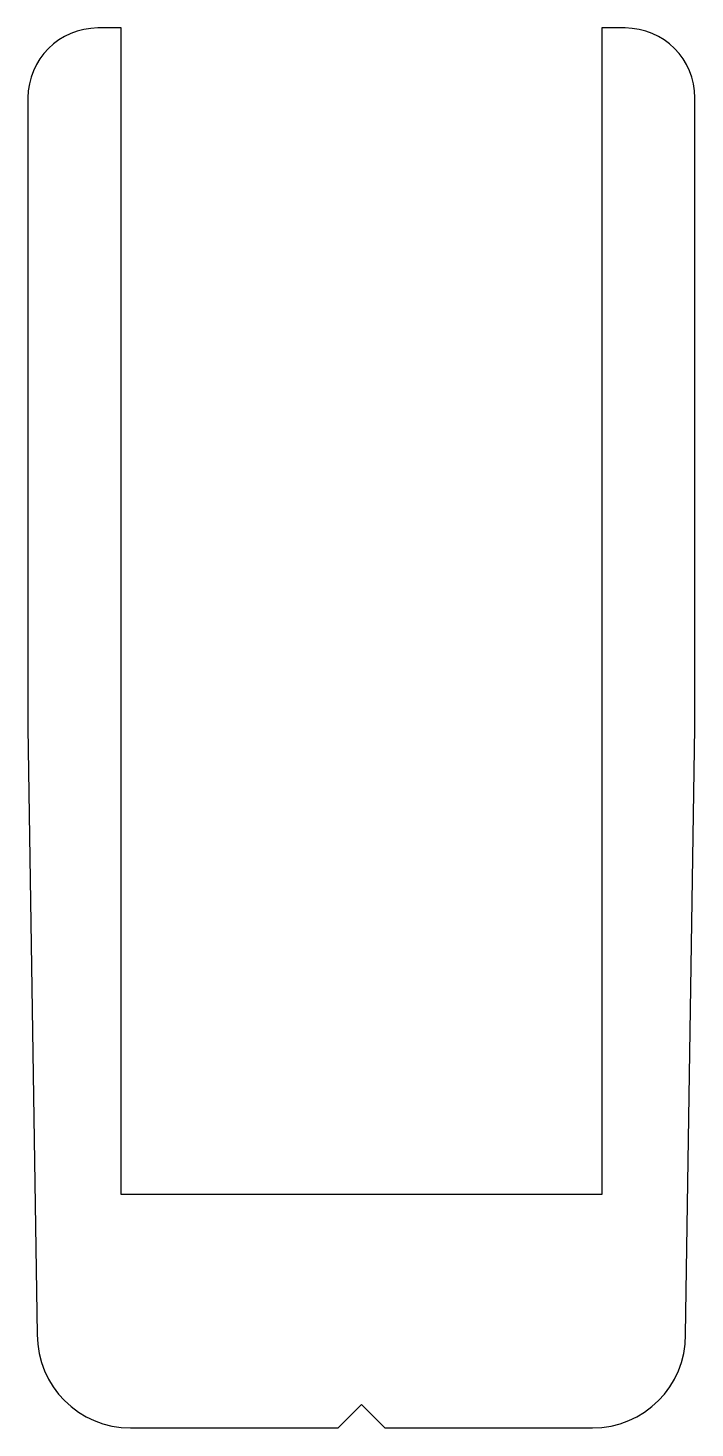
# Model space of a CAD drawing. Extents: x 815.5 to 829.8, y 518 to 548.
import ezdxf

# ---------------------------------------------------------------- set-up
doc = ezdxf.new("R2010")
doc.units = 0
doc.layers.add('ANA', color=220, linetype='CONTINUOUS')

msp = doc.modelspace()

# ---------------------------------------------------------------- linework, layer by layer
at = {"layer": 'ANA', "color": 0}
for p, q in [((817.474, 547.973), (816.974, 547.973)), ((817.474, 522.973), (817.474, 547.973)), ((828.274, 547.973), (827.774, 547.973)), ((827.774, 547.973), (827.774, 522.973)), ((815.474, 546.473), (815.474, 532.973)), ((829.774, 532.973), (829.774, 546.473)), ((815.474, 532.973), (815.674, 519.973)), ((829.574, 519.973), (829.774, 532.973)), ((827.774, 522.973), (817.474, 522.973)), ((822.124, 517.973), (822.624, 518.473)), ((822.624, 518.473), (823.124, 517.973)), ((817.674, 517.973), (822.124, 517.973)), ((823.124, 517.973), (827.574, 517.973))]:
    msp.add_line(p, q, dxfattribs=at)
for centre, radius, start, end in [((816.974, 546.473), 1.5, 90, 180), ((828.274, 546.473), 1.5, 0, 90), ((817.674, 519.973), 2, 180, 270), ((827.574, 519.973), 2, 270, 0)]:
    msp.add_arc(centre, radius, start, end, dxfattribs=at)

doc.saveas('drawing.dxf')
